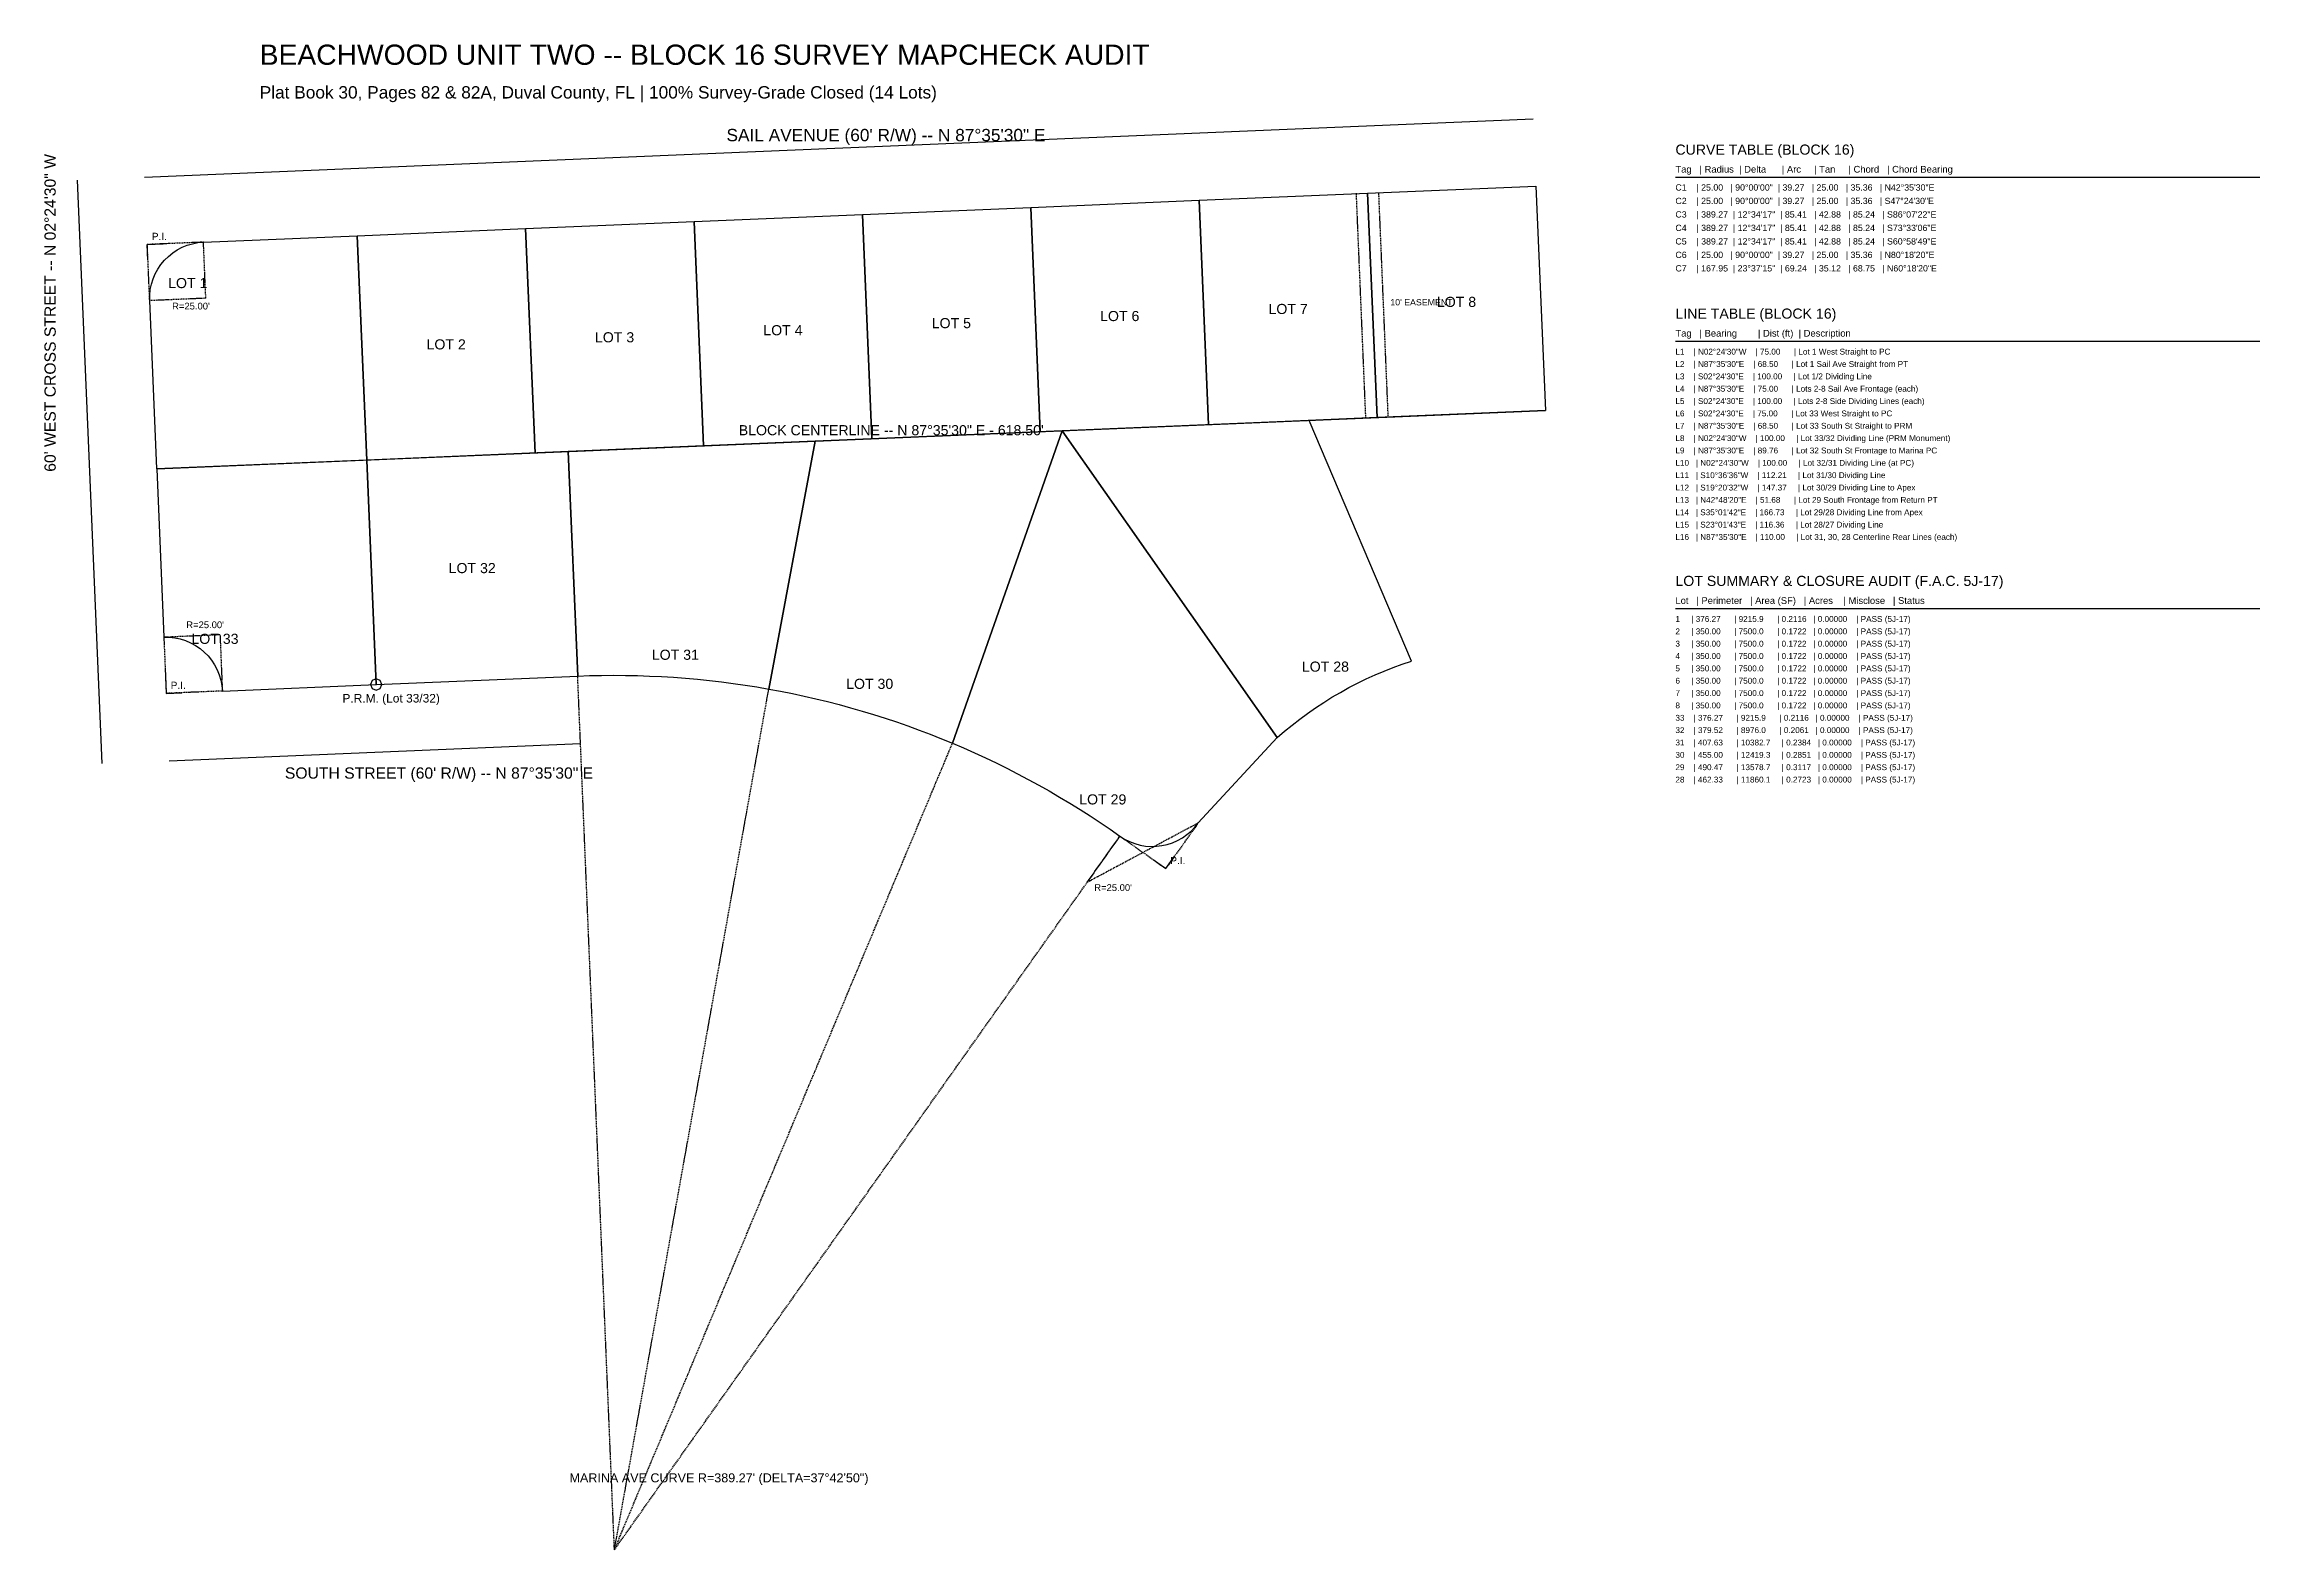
# Model space of a CAD drawing. Extents: x 950 to 1936, y 519 to 1189.
import ezdxf
from ezdxf.enums import TextEntityAlignment as Align

# ---------------------------------------------------------------- set-up
doc = ezdxf.new("R2010")
doc.units = 0
doc.linetypes.add('DASHED', pattern=[0.75, 0.5, -0.25])
doc.linetypes.add('ROT_90.00', pattern=[0])
for name, color, linetype in [('BLOCK_CL', 2, 'Continuous'), ('CURVE', 6, 'CONTINUOUS'), ('DIM-LABELS', 3, 'CONTINUOUS'), ('EASEMENT', 3, 'DASHED'), ('LOT_LINE', 4, 'CONTINUOUS'), ('MONUMENT', 2, 'CONTINUOUS'), ('RADIAL_LINE', 1, 'DASHED'), ('ROW_STREET', 2, 'CONTINUOUS'), ('STREET_CL', 2, 'Continuous'), ('TABLE_FRAME', 7, 'CONTINUOUS'), ('TABLE_TEXT', 4, 'CONTINUOUS'), ('TEXT-LABELS', 7, 'CONTINUOUS'), ('TITLEBLOCK', 2, 'CONTINUOUS')]:
    doc.layers.add(name, color=color, linetype=linetype)
doc.styles.get("Standard").update_dxf_attribs({"font": 'Arial'})

msp = doc.modelspace()

# ---------------------------------------------------------------- linework, layer by layer
at = {"layer": 'BLOCK_CL'}
msp.add_line((1000, 1000), (1617.9537, 1025.99), dxfattribs=at)
at = {"layer": 'CURVE'}
for points in [[(996.8484, 1074.9338), (996.8657, 1077.3871), (997.1234, 1079.8269), (997.619, 1082.2297), (998.3477, 1084.5724), (999.3026, 1086.8323), (1000.4743, 1088.9878), (1001.8517, 1091.018), (1003.4215, 1092.9035), (1005.1685, 1094.626), (1007.0759, 1096.169), (1009.1254, 1097.5176), (1011.2972, 1098.6588), (1013.5703, 1099.5817), (1015.9231, 1100.2773), (1018.3326, 1100.739), (1020.7758, 1100.9622)], [(1003.1516, 925.0662), (1005.6049, 925.0489), (1008.0447, 924.7912), (1010.4475, 924.2957), (1012.7902, 923.5669), (1015.0501, 922.6121), (1017.2056, 921.4403), (1019.2359, 920.063), (1021.1213, 918.4932), (1022.8438, 916.7462), (1024.3868, 914.8388), (1025.7354, 912.7893), (1026.8767, 910.6175), (1027.7995, 908.3443), (1028.4951, 905.9916), (1028.9568, 903.5821), (1029.18, 901.1389)], [(1187.3002, 907.7891), (1192.635, 907.9768), (1197.9719, 908.0914), (1203.3098, 908.1328), (1208.6478, 908.1009), (1213.9848, 907.9959), (1219.3199, 907.8177), (1224.6521, 907.5664), (1229.9803, 907.2419), (1235.3035, 906.8445), (1240.6208, 906.374), (1245.9312, 905.8307), (1251.2336, 905.2147), (1256.5271, 904.5259), (1261.8106, 903.7647), (1267.0832, 902.9311), (1272.3438, 902.0252)], [(1498.6037, 880.4155), (1501.881, 883.2417), (1505.2301, 885.9825), (1508.6486, 888.6361), (1512.1344, 891.2008), (1515.685, 893.6748), (1519.2983, 896.0565), (1522.9717, 898.3443), (1526.7029, 900.5367), (1530.4893, 902.6323), (1534.3284, 904.6296), (1538.2177, 906.5273), (1542.1546, 908.3242), (1546.1365, 910.019), (1550.1608, 911.6107), (1554.2247, 913.0982), (1558.3256, 914.4805)], [(1272.3438, 902.0252), (1277.5916, 901.0473), (1282.8254, 899.9976), (1288.0444, 898.8761), (1293.2475, 897.6832), (1298.4337, 896.4191), (1303.6021, 895.0839), (1308.7517, 893.6781), (1313.8816, 892.2017), (1318.9907, 890.6551), (1324.0781, 889.0386), (1329.1429, 887.3525), (1334.1841, 885.5971), (1339.2008, 883.7728), (1344.192, 881.8798), (1349.1567, 879.9186), (1354.0941, 877.8894)], [(1354.0941, 877.8894), (1359.0032, 875.7928), (1363.883, 873.629), (1368.7328, 871.3985), (1373.5515, 869.1018), (1378.3382, 866.7391), (1383.0922, 864.3111), (1387.8123, 861.8181), (1392.4979, 859.2605), (1397.1479, 856.639), (1401.7615, 853.954), (1406.3379, 851.2059), (1410.8762, 848.3954), (1415.3755, 845.5229), (1419.835, 842.5889), (1424.2538, 839.5941), (1428.6312, 836.539)], [(1428.6312, 836.539), (1430.7005, 835.221), (1432.889, 834.1123), (1435.1757, 833.2233), (1437.5385, 832.5628), (1439.9547, 832.1371), (1442.4009, 831.9502), (1444.8537, 832.0041), (1447.2894, 832.298), (1449.6846, 832.8293), (1452.0162, 833.5928), (1454.2616, 834.5812), (1456.3994, 835.7849), (1458.409, 837.1924), (1460.2709, 838.79), (1461.9672, 840.5624), (1463.4816, 842.4926)]]:
    msp.add_lwpolyline(points, dxfattribs=at)
at = {"layer": 'EASEMENT'}
for p, q in [((1538.0199, 1022.8384), (1533.8178, 1122.7501)), ((1548.0199, 1022.8384), (1543.8178, 1122.7501))]:
    msp.add_line(p, q, dxfattribs=at)
at = {"layer": 'LOT_LINE'}
for points in [[(1543.0199, 1022.8384), (1538.8178, 1122.7501), (1613.7516, 1125.9016), (1617.9537, 1025.99)], [(1318.2187, 1013.3837), (1314.0166, 1113.2954), (1388.9503, 1116.4469), (1393.1524, 1016.5353)], [(1393.1524, 1016.5353), (1388.9503, 1116.4469), (1463.8841, 1119.5985), (1468.0862, 1019.6868)], [(1468.0862, 1019.6868), (1463.8841, 1119.5985), (1538.8178, 1122.7501), (1543.0199, 1022.8384)], [(1093.4174, 1003.929), (1089.2153, 1103.8406), (1164.1491, 1106.9922), (1168.3512, 1007.0805)], [(1168.3512, 1007.0805), (1164.1491, 1106.9922), (1239.0828, 1110.1438), (1243.2849, 1010.2321)], [(1243.2849, 1010.2321), (1239.0828, 1110.1438), (1314.0166, 1113.2954), (1318.2187, 1013.3837)], [(1000, 1000), (996.8484, 1074.9338), (996.8657, 1077.3871), (997.1234, 1079.8269), (997.619, 1082.2297), (998.3477, 1084.5724), (999.3026, 1086.8323), (1000.4743, 1088.9878), (1001.8517, 1091.018), (1003.4215, 1092.9035), (1005.1685, 1094.626), (1007.0759, 1096.169), (1009.1254, 1097.5176), (1011.2972, 1098.6588), (1013.5703, 1099.5817), (1015.9231, 1100.2773), (1018.3326, 1100.739), (1020.7758, 1100.9622), (1089.2153, 1103.8406), (1093.4174, 1003.929)], [(1272.3438, 902.0252), (1277.5916, 901.0473), (1282.8254, 899.9976), (1288.0444, 898.8761), (1293.2475, 897.6832), (1298.4337, 896.4191), (1303.6021, 895.0839), (1308.7517, 893.6781), (1313.8816, 892.2017), (1318.9907, 890.6551), (1324.0781, 889.0386), (1329.1429, 887.3525), (1334.1841, 885.5971), (1339.2008, 883.7728), (1344.192, 881.8798), (1349.1567, 879.9186), (1354.0941, 877.8894), (1402.9038, 1016.9454), (1293.001, 1012.3231)], [(1354.0941, 877.8894), (1359.0032, 875.7928), (1363.883, 873.629), (1368.7328, 871.3985), (1373.5515, 869.1018), (1378.3382, 866.7391), (1383.0922, 864.3111), (1387.8123, 861.8181), (1392.4979, 859.2605), (1397.1479, 856.639), (1401.7615, 853.954), (1406.3379, 851.2059), (1410.8762, 848.3954), (1415.3755, 845.5229), (1419.835, 842.5889), (1424.2538, 839.5941), (1428.6312, 836.539), (1430.7005, 835.221), (1432.889, 834.1123), (1435.1757, 833.2233), (1437.5385, 832.5628), (1439.9547, 832.1371), (1442.4009, 831.9502), (1444.8537, 832.0041), (1447.2894, 832.298), (1449.6846, 832.8293), (1452.0162, 833.5928), (1454.2616, 834.5812), (1456.3994, 835.7849), (1458.409, 837.1924), (1460.2709, 838.79), (1461.9672, 840.5624), (1463.4816, 842.4926), (1498.6037, 880.4155), (1402.9038, 1016.9454)], [(1498.6037, 880.4155), (1501.881, 883.2417), (1505.2301, 885.9825), (1508.6486, 888.6361), (1512.1344, 891.2008), (1515.685, 893.6748), (1519.2983, 896.0565), (1522.9717, 898.3443), (1526.7029, 900.5367), (1530.4893, 902.6323), (1534.3284, 904.6296), (1538.2177, 906.5273), (1542.1546, 908.3242), (1546.1365, 910.019), (1550.1608, 911.6107), (1554.2247, 913.0982), (1558.3256, 914.4805), (1512.8067, 1021.5677), (1402.9038, 1016.9454)], [(1097.6195, 904.0173), (1187.3002, 907.7891), (1183.0981, 1007.7008), (1093.4174, 1003.929)], [(1187.3002, 907.7891), (1192.635, 907.9768), (1197.9719, 908.0914), (1203.3098, 908.1328), (1208.6478, 908.1009), (1213.9848, 907.9959), (1219.3199, 907.8177), (1224.6521, 907.5664), (1229.9803, 907.2419), (1235.3035, 906.8445), (1240.6208, 906.374), (1245.9312, 905.8307), (1251.2336, 905.2147), (1256.5271, 904.5259), (1261.8106, 903.7647), (1267.0832, 902.9311), (1272.3438, 902.0252), (1293.001, 1012.3231), (1183.0981, 1007.7008)], [(1029.18, 901.1389), (1097.6195, 904.0173), (1093.4174, 1003.929), (1000, 1000), (1003.1516, 925.0662), (1005.6049, 925.0489), (1008.0447, 924.7912), (1010.4475, 924.2957), (1012.7902, 923.5669), (1015.0501, 922.6121), (1017.2056, 921.4403), (1019.2359, 920.063), (1021.1213, 918.4932), (1022.8438, 916.7462), (1024.3868, 914.8388), (1025.7354, 912.7893), (1026.8767, 910.6175), (1027.7995, 908.3443), (1028.4951, 905.9916), (1028.9568, 903.5821)]]:
    msp.add_lwpolyline(points, close=True, dxfattribs=at)
at = {"layer": 'MONUMENT'}
msp.add_lwpolyline([(1100.1195, 904.0173), (1099.3873, 905.7851), (1097.6195, 906.5173), (1095.8517, 905.7851), (1095.1195, 904.0173), (1095.8517, 902.2495), (1097.6195, 901.5173), (1099.3873, 902.2495)], close=True, dxfattribs=at)
msp.add_point((1097.6195, 904.0173), dxfattribs=at)
at = {"layer": 'RADIAL_LINE'}
for p, q in [((1020.7758, 1100.9622), (995.7979, 1099.9117)), ((996.8484, 1074.9338), (995.7979, 1099.9117)), ((1021.8263, 1075.9843), (1020.7758, 1100.9622)), ((1021.8263, 1075.9843), (996.8484, 1074.9338)), ((1028.1295, 926.1168), (1003.1516, 925.0662)), ((1003.1516, 925.0662), (1004.2021, 900.0883)), ((1028.1295, 926.1168), (1029.18, 901.1389)), ((1203.6577, 518.8629), (1187.3002, 907.7891)), ((1029.18, 901.1389), (1004.2021, 900.0883)), ((1203.6577, 518.8629), (1272.3438, 902.0252)), ((1203.6577, 518.8629), (1354.0941, 877.8894)), ((1414.1828, 816.1369), (1463.4816, 842.4926)), ((1463.4816, 842.4926), (1449.0332, 822.0906)), ((1203.6577, 518.8629), (1428.6312, 836.539)), ((1414.1828, 816.1369), (1428.6312, 836.539)), ((1428.6312, 836.539), (1449.0332, 822.0906))]:
    msp.add_line(p, q, dxfattribs=at)
at = {"layer": 'ROW_STREET'}
for p, q in [((995.7979, 1099.9117), (1002.7917, 1100.2058)), ((996.092, 1092.9179), (995.7979, 1099.9117)), ((1003.908, 907.0821), (1004.2021, 900.0883)), ((1004.2021, 900.0883), (1011.1959, 900.3825)), ((1443.3206, 826.1361), (1449.0332, 822.0906)), ((1449.0332, 822.0906), (1453.0788, 827.8031))]:
    msp.add_line(p, q, dxfattribs=at)
at = {"layer": 'STREET_CL'}
for p, q in [((994.5373, 1129.8852), (1612.491, 1155.8751)), ((964.5638, 1128.6245), (975.4892, 868.8542)), ((1005.4627, 870.1148), (1188.5609, 877.8156))]:
    msp.add_line(p, q, dxfattribs=at)
at = {"layer": 'TABLE_FRAME'}
for p, q in [((1675.7979, 1129.9117), (1935.7979, 1129.9117)), ((1675.7979, 1056.9117), (1935.7979, 1056.9117)), ((1675.7979, 937.9117), (1935.7979, 937.9117))]:
    msp.add_line(p, q, dxfattribs=at)

# ---------------------------------------------------------------- texts
at = {"layer": 'BLOCK_CL'}
msp.add_text('BLOCK CENTERLINE -- N 87%%d35\'30" E - 618.50\'', height=4.5, dxfattribs=at).set_placement((1258.9768, 1014.995))
at = {"layer": 'DIM-LABELS'}
for s, height, p in [('P.I.', 3.2, (997.7979, 1101.9117)), ('P.I.', 3.2, (1006.2021, 902.0883)), ('P.I.', 3.2, (1451.0332, 824.0906)), ('MARINA AVE CURVE R=389.27\' (DELTA=37%%d42\'50")', 4, (1183.6577, 548.8629))]:
    msp.add_text(s, height=height, dxfattribs=at).set_placement(p)
at = {"layer": 'EASEMENT'}
msp.add_text("10' EASEMENT", height=2.8, dxfattribs=at).set_placement((1548.9189, 1072.7942))
at = {"layer": 'MONUMENT'}
msp.add_text('P.R.M. (Lot 33/32)', height=3.8, dxfattribs=at).set_placement((1082.6195, 896.0173))
at = {"layer": 'ROW_STREET'}
for s, height, p in [('SAIL AVENUE (60\' R/W) -- N 87%%d35\'30" E', 5.5, (1253.5141, 1145.8802)), ('SOUTH STREET (60\' R/W) -- N 87%%d35\'30" E', 5, (1057.0118, 862.1148))]:
    msp.add_text(s, height=height, dxfattribs=at).set_placement(p)
at = {"layer": 'ROW_STREET', "linetype": 'ROT_90.00'}
msp.add_text('60\' WEST CROSS STREET -- N 02%%d24\'30" W', height=5, rotation=90, dxfattribs=at).set_placement((955.0265, 998.7394))
at = {"layer": 'TABLE_FRAME'}
for s, p in [('Tag   | Radius  | Delta      | Arc     | Tan     | Chord   | Chord Bearing', (1675.7979, 1131.9117)), ('Tag   | Bearing        | Dist (ft)  | Description', (1675.7979, 1058.9117)), ('Lot   | Perimeter   | Area (SF)   | Acres    | Misclose   | Status', (1675.7979, 939.9117))]:
    msp.add_text(s, height=3, dxfattribs=at).set_placement(p)
at = {"layer": 'TABLE_TEXT'}
for s, height, p in [('C1    | 25.00   | 90%%d00\'00"  | 39.27   | 25.00   | 35.36   | N42%%d35\'30"E', 2.8, (1675.7979, 1123.9117)), ('C2    | 25.00   | 90%%d00\'00"  | 39.27   | 25.00   | 35.36   | S47%%d24\'30"E', 2.8, (1675.7979, 1117.9117)), ('C3    | 389.27  | 12%%d34\'17"  | 85.41   | 42.88   | 85.24   | S86%%d07\'22"E', 2.8, (1675.7979, 1111.9117)), ('C4    | 389.27  | 12%%d34\'17"  | 85.41   | 42.88   | 85.24   | S73%%d33\'06"E', 2.8, (1675.7979, 1105.9117)), ('C5    | 389.27  | 12%%d34\'17"  | 85.41   | 42.88   | 85.24   | S60%%d58\'49"E', 2.8, (1675.7979, 1099.9117)), ('C6    | 25.00   | 90%%d00\'00"  | 39.27   | 25.00   | 35.36   | N80%%d18\'20"E', 2.8, (1675.7979, 1093.9117)), ('C7    | 167.95  | 23%%d37\'15"  | 69.24   | 35.12   | 68.75   | N60%%d18\'20"E', 2.8, (1675.7979, 1087.9117)), ('L1    | N02%%d24\'30"W    | 75.00      | Lot 1 West Straight to PC', 2.6, (1675.7979, 1050.9117)), ('L2    | N87%%d35\'30"E    | 68.50      | Lot 1 Sail Ave Straight from PT', 2.6, (1675.7979, 1045.4117)), ('L3    | S02%%d24\'30"E    | 100.00     | Lot 1/2 Dividing Line', 2.6, (1675.7979, 1039.9117)), ('L4    | N87%%d35\'30"E    | 75.00      | Lots 2-8 Sail Ave Frontage (each)', 2.6, (1675.7979, 1034.4117)), ('L5    | S02%%d24\'30"E    | 100.00     | Lots 2-8 Side Dividing Lines (each)', 2.6, (1675.7979, 1028.9117)), ('L6    | S02%%d24\'30"E    | 75.00      | Lot 33 West Straight to PC', 2.6, (1675.7979, 1023.4117)), ('L7    | N87%%d35\'30"E    | 68.50      | Lot 33 South St Straight to PRM', 2.6, (1675.7979, 1017.9117)), ('L8    | N02%%d24\'30"W    | 100.00     | Lot 33/32 Dividing Line (PRM Monument)', 2.6, (1675.7979, 1012.4117)), ('L9    | N87%%d35\'30"E    | 89.76      | Lot 32 South St Frontage to Marina PC', 2.6, (1675.7979, 1006.9117)), ('L10   | N02%%d24\'30"W    | 100.00     | Lot 32/31 Dividing Line (at PC)', 2.6, (1675.7979, 1001.4117)), ('L11   | S10%%d36\'36"W    | 112.21     | Lot 31/30 Dividing Line', 2.6, (1675.7979, 995.9117)), ('L12   | S19%%d20\'32"W    | 147.37     | Lot 30/29 Dividing Line to Apex', 2.6, (1675.7979, 990.4117)), ('L13   | N42%%d48\'20"E    | 51.68      | Lot 29 South Frontage from Return PT', 2.6, (1675.7979, 984.9117)), ('L14   | S35%%d01\'42"E    | 166.73     | Lot 29/28 Dividing Line from Apex', 2.6, (1675.7979, 979.4117)), ('L15   | S23%%d01\'43"E    | 116.36     | Lot 28/27 Dividing Line', 2.6, (1675.7979, 973.9117)), ('L16   | N87%%d35\'30"E    | 110.00     | Lot 31, 30, 28 Centerline Rear Lines (each)', 2.6, (1675.7979, 968.4117)), ('2     | 350.00      | 7500.0      | 0.1722   | 0.00000    | PASS (5J-17)', 2.6, (1675.7979, 926.4117)), ('1     | 376.27      | 9215.9      | 0.2116   | 0.00000    | PASS (5J-17)', 2.6, (1675.7979, 931.9117)), ('4     | 350.00      | 7500.0      | 0.1722   | 0.00000    | PASS (5J-17)', 2.6, (1675.7979, 915.4117)), ('3     | 350.00      | 7500.0      | 0.1722   | 0.00000    | PASS (5J-17)', 2.6, (1675.7979, 920.9117)), ('5     | 350.00      | 7500.0      | 0.1722   | 0.00000    | PASS (5J-17)', 2.6, (1675.7979, 909.9117)), ('6     | 350.00      | 7500.0      | 0.1722   | 0.00000    | PASS (5J-17)', 2.6, (1675.7979, 904.4117)), ('7     | 350.00      | 7500.0      | 0.1722   | 0.00000    | PASS (5J-17)', 2.6, (1675.7979, 898.9117)), ('33    | 376.27      | 9215.9      | 0.2116   | 0.00000    | PASS (5J-17)', 2.6, (1675.7979, 887.9117)), ('8     | 350.00      | 7500.0      | 0.1722   | 0.00000    | PASS (5J-17)', 2.6, (1675.7979, 893.4117)), ('32    | 379.52      | 8976.0      | 0.2061   | 0.00000    | PASS (5J-17)', 2.6, (1675.7979, 882.4117)), ('31    | 407.63      | 10382.7     | 0.2384   | 0.00000    | PASS (5J-17)', 2.6, (1675.7979, 876.9117)), ('30    | 455.00      | 12419.3     | 0.2851   | 0.00000    | PASS (5J-17)', 2.6, (1675.7979, 871.4117)), ('29    | 490.47      | 13578.7     | 0.3117   | 0.00000    | PASS (5J-17)', 2.6, (1675.7979, 865.9117)), ('28    | 462.33      | 11860.1     | 0.2723   | 0.00000    | PASS (5J-17)', 2.6, (1675.7979, 860.4117))]:
    msp.add_text(s, height=height, dxfattribs=at).set_placement(p)
at = {"layer": 'TEXT-LABELS'}
for s, p in [('LOT 1', (1013.7878, 1082.7496)), ('LOT 8', (1578.3858, 1074.37)), ('LOT 5', (1353.5845, 1064.9153)), ('LOT 6', (1428.5183, 1068.0669)), ('LOT 7', (1503.452, 1071.2184)), ('LOT 2', (1128.7832, 1055.4606)), ('LOT 3', (1203.717, 1058.6122)), ('LOT 4', (1278.6508, 1061.7637)), ('LOT 32', (1140.3588, 955.859)), ('LOT 33', (1025.8981, 924.3686)), ('LOT 31', (1230.7766, 917.2762)), ('LOT 28', (1520.0476, 911.996)), ('LOT 30', (1317.2456, 904.336)), ('LOT 29', (1420.9721, 852.8879))]:
    msp.add_text(s, height=4.5, dxfattribs=at).set_placement(p, align=Align.MIDDLE_CENTER)
for p in [(1006.8263, 1070.9843), (1013.1295, 929.1168), (1417.1828, 812.1369)]:
    msp.add_text("R=25.00'", height=3, dxfattribs=at).set_placement(p)
at = {"layer": 'TITLEBLOCK'}
for s, height, p in [('BEACHWOOD UNIT TWO -- BLOCK 16 SURVEY MAPCHECK AUDIT', 9, (1045.7979, 1179.9117)), ('Plat Book 30, Pages 82 & 82A, Duval County, FL | 100% Survey-Grade Closed (14 Lots)', 5.5, (1045.7979, 1164.9117)), ('CURVE TABLE (BLOCK 16)', 4.5, (1675.7979, 1139.9117)), ('LINE TABLE (BLOCK 16)', 4.5, (1675.7979, 1066.9117)), ('LOT SUMMARY & CLOSURE AUDIT (F.A.C. 5J-17)', 4.5, (1675.7979, 947.9117))]:
    msp.add_text(s, height=height, dxfattribs=at).set_placement(p)

doc.saveas('drawing.dxf')
